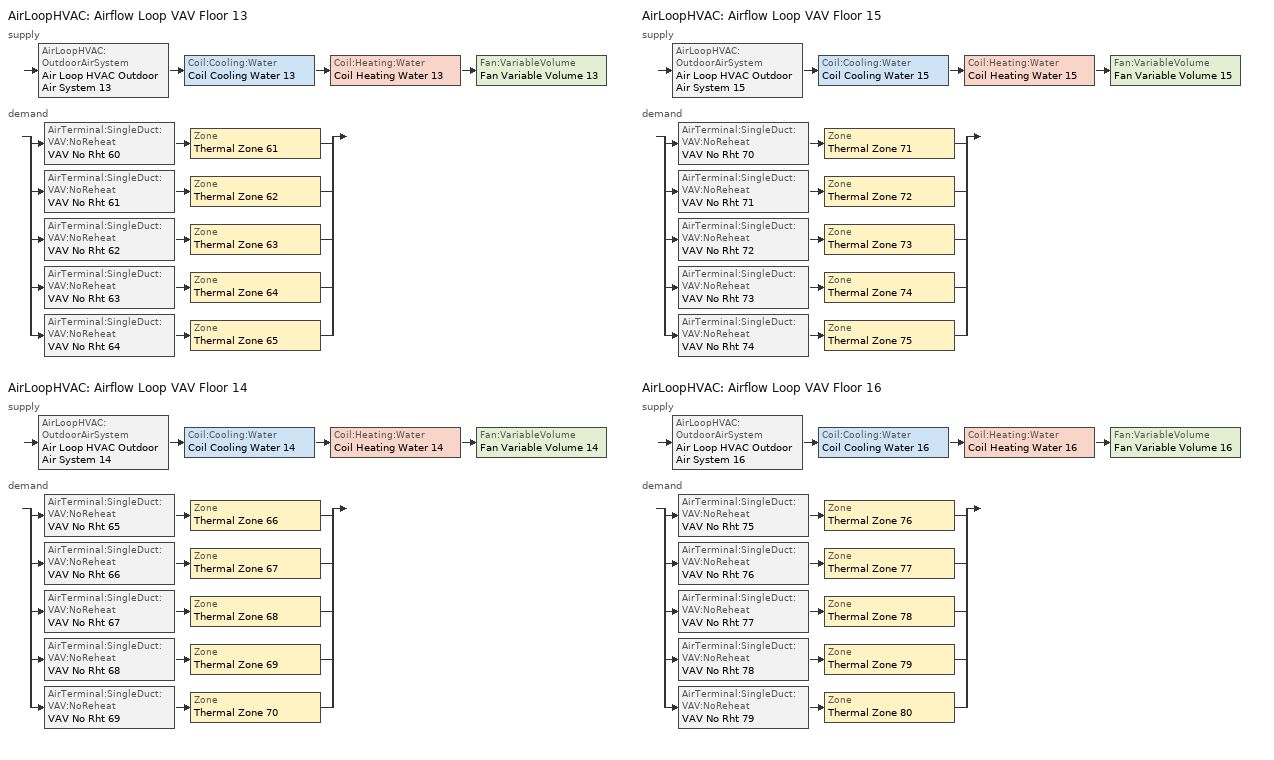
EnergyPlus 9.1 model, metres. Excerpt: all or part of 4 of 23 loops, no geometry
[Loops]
AirLoopHVAC 'Airflow Loop VAV Floor 13'
 supply: AirLoopHVAC:OutdoorAirSystem 'Air Loop HVAC Outdoor Air System 13' > Coil:Cooling:Water 'Coil Cooling Water 13' > Coil:Heating:Water 'Coil Heating Water 13' > Fan:VariableVolume 'Fan Variable Volume 13'
 demand: split
  | AirTerminal:SingleDuct:VAV:NoReheat 'VAV No Rht 60' > Zone 'Thermal Zone 61'
  | AirTerminal:SingleDuct:VAV:NoReheat 'VAV No Rht 61' > Zone 'Thermal Zone 62'
  | AirTerminal:SingleDuct:VAV:NoReheat 'VAV No Rht 62' > Zone 'Thermal Zone 63'
  | AirTerminal:SingleDuct:VAV:NoReheat 'VAV No Rht 63' > Zone 'Thermal Zone 64'
  | AirTerminal:SingleDuct:VAV:NoReheat 'VAV No Rht 64' > Zone 'Thermal Zone 65'
AirLoopHVAC 'Airflow Loop VAV Floor 14'
 supply: AirLoopHVAC:OutdoorAirSystem 'Air Loop HVAC Outdoor Air System 14' > Coil:Cooling:Water 'Coil Cooling Water 14' > Coil:Heating:Water 'Coil Heating Water 14' > Fan:VariableVolume 'Fan Variable Volume 14'
 demand: split
  | AirTerminal:SingleDuct:VAV:NoReheat 'VAV No Rht 65' > Zone 'Thermal Zone 66'
  | AirTerminal:SingleDuct:VAV:NoReheat 'VAV No Rht 66' > Zone 'Thermal Zone 67'
  | AirTerminal:SingleDuct:VAV:NoReheat 'VAV No Rht 67' > Zone 'Thermal Zone 68'
  | AirTerminal:SingleDuct:VAV:NoReheat 'VAV No Rht 68' > Zone 'Thermal Zone 69'
  | AirTerminal:SingleDuct:VAV:NoReheat 'VAV No Rht 69' > Zone 'Thermal Zone 70'
AirLoopHVAC 'Airflow Loop VAV Floor 15'
 supply: AirLoopHVAC:OutdoorAirSystem 'Air Loop HVAC Outdoor Air System 15' > Coil:Cooling:Water 'Coil Cooling Water 15' > Coil:Heating:Water 'Coil Heating Water 15' > Fan:VariableVolume 'Fan Variable Volume 15'
 demand: split
  | AirTerminal:SingleDuct:VAV:NoReheat 'VAV No Rht 70' > Zone 'Thermal Zone 71'
  | AirTerminal:SingleDuct:VAV:NoReheat 'VAV No Rht 71' > Zone 'Thermal Zone 72'
  | AirTerminal:SingleDuct:VAV:NoReheat 'VAV No Rht 72' > Zone 'Thermal Zone 73'
  | AirTerminal:SingleDuct:VAV:NoReheat 'VAV No Rht 73' > Zone 'Thermal Zone 74'
  | AirTerminal:SingleDuct:VAV:NoReheat 'VAV No Rht 74' > Zone 'Thermal Zone 75'
AirLoopHVAC 'Airflow Loop VAV Floor 16'
 supply: AirLoopHVAC:OutdoorAirSystem 'Air Loop HVAC Outdoor Air System 16' > Coil:Cooling:Water 'Coil Cooling Water 16' > Coil:Heating:Water 'Coil Heating Water 16' > Fan:VariableVolume 'Fan Variable Volume 16'
 demand: split
  | AirTerminal:SingleDuct:VAV:NoReheat 'VAV No Rht 75' > Zone 'Thermal Zone 76'
  | AirTerminal:SingleDuct:VAV:NoReheat 'VAV No Rht 76' > Zone 'Thermal Zone 77'
  | AirTerminal:SingleDuct:VAV:NoReheat 'VAV No Rht 77' > Zone 'Thermal Zone 78'
  | AirTerminal:SingleDuct:VAV:NoReheat 'VAV No Rht 78' > Zone 'Thermal Zone 79'
  | AirTerminal:SingleDuct:VAV:NoReheat 'VAV No Rht 79' > Zone 'Thermal Zone 80'
[ZoneControl:Thermostat]
Name | Zone or ZoneList | Control Type Schedule | Control 1
Thermal Zone 61 Thermostat | Thermal Zone 61 | Thermal Zone 61 Thermostat Schedule | Thermostat Setpoint Dual Setpoint 50
Thermal Zone 62 Thermostat | Thermal Zone 62 | Thermal Zone 62 Thermostat Schedule | Thermostat Setpoint Dual Setpoint 51
Thermal Zone 63 Thermostat | Thermal Zone 63 | Thermal Zone 63 Thermostat Schedule | Thermostat Setpoint Dual Setpoint 52
Thermal Zone 64 Thermostat | Thermal Zone 64 | Thermal Zone 64 Thermostat Schedule | Thermostat Setpoint Dual Setpoint 53
Thermal Zone 65 Thermostat | Thermal Zone 65 | Thermal Zone 65 Thermostat Schedule | Thermostat Setpoint Dual Setpoint 54
Thermal Zone 66 Thermostat | Thermal Zone 66 | Thermal Zone 66 Thermostat Schedule | Thermostat Setpoint Dual Setpoint 55
Thermal Zone 67 Thermostat | Thermal Zone 67 | Thermal Zone 67 Thermostat Schedule | Thermostat Setpoint Dual Setpoint 56
Thermal Zone 68 Thermostat | Thermal Zone 68 | Thermal Zone 68 Thermostat Schedule | Thermostat Setpoint Dual Setpoint 57
Thermal Zone 69 Thermostat | Thermal Zone 69 | Thermal Zone 69 Thermostat Schedule | Thermostat Setpoint Dual Setpoint 58
Thermal Zone 70 Thermostat | Thermal Zone 70 | Thermal Zone 70 Thermostat Schedule | Thermostat Setpoint Dual Setpoint 59
Thermal Zone 71 Thermostat | Thermal Zone 71 | Thermal Zone 71 Thermostat Schedule | Thermostat Setpoint Dual Setpoint 60
Thermal Zone 72 Thermostat | Thermal Zone 72 | Thermal Zone 72 Thermostat Schedule | Thermostat Setpoint Dual Setpoint 61
Thermal Zone 73 Thermostat | Thermal Zone 73 | Thermal Zone 73 Thermostat Schedule | Thermostat Setpoint Dual Setpoint 62
Thermal Zone 74 Thermostat | Thermal Zone 74 | Thermal Zone 74 Thermostat Schedule | Thermostat Setpoint Dual Setpoint 63
Thermal Zone 75 Thermostat | Thermal Zone 75 | Thermal Zone 75 Thermostat Schedule | Thermostat Setpoint Dual Setpoint 64
Thermal Zone 76 Thermostat | Thermal Zone 76 | Thermal Zone 76 Thermostat Schedule | Thermostat Setpoint Dual Setpoint 65
Thermal Zone 77 Thermostat | Thermal Zone 77 | Thermal Zone 77 Thermostat Schedule | Thermostat Setpoint Dual Setpoint 66
Thermal Zone 78 Thermostat | Thermal Zone 78 | Thermal Zone 78 Thermostat Schedule | Thermostat Setpoint Dual Setpoint 67
Thermal Zone 79 Thermostat | Thermal Zone 79 | Thermal Zone 79 Thermostat Schedule | Thermostat Setpoint Dual Setpoint 68
Thermal Zone 80 Thermostat | Thermal Zone 80 | Thermal Zone 80 Thermostat Schedule | Thermostat Setpoint Dual Setpoint 69
[ThermostatSetpoint:DualSetpoint] Heating Setpoint Temperature Schedule=Medium Office HtgSetp; Cooling Setpoint Temperature Schedule=Medium Office ClgSetp
Thermostat Setpoint Dual Setpoint 50; Thermostat Setpoint Dual Setpoint 51; Thermostat Setpoint Dual Setpoint 52; Thermostat Setpoint Dual Setpoint 53; Thermostat Setpoint Dual Setpoint 54; Thermostat Setpoint Dual Setpoint 55; Thermostat Setpoint Dual Setpoint 56; Thermostat Setpoint Dual Setpoint 57; Thermostat Setpoint Dual Setpoint 58; Thermostat Setpoint Dual Setpoint 59; Thermostat Setpoint Dual Setpoint 60; Thermostat Setpoint Dual Setpoint 61; Thermostat Setpoint Dual Setpoint 62; Thermostat Setpoint Dual Setpoint 63; Thermostat Setpoint Dual Setpoint 64; Thermostat Setpoint Dual Setpoint 65; Thermostat Setpoint Dual Setpoint 66; Thermostat Setpoint Dual Setpoint 67; Thermostat Setpoint Dual Setpoint 68; Thermostat Setpoint Dual Setpoint 69
[AirTerminal:SingleDuct:VAV:NoReheat] Availability Schedule=Always On Discrete hvac_library; Maximum Air Flow Rate {m3/s}=Autosize; Zone Minimum Air Flow Input Method=Constant; Constant Minimum Air Flow Fraction=0.3; Fixed Minimum Air Flow Rate {m3/s}=Autosize
VAV No Rht 60; VAV No Rht 61; VAV No Rht 62; VAV No Rht 63; VAV No Rht 64; VAV No Rht 65; VAV No Rht 66; VAV No Rht 67; VAV No Rht 68; VAV No Rht 69; VAV No Rht 70; VAV No Rht 71; VAV No Rht 72; VAV No Rht 73; VAV No Rht 74; VAV No Rht 75; VAV No Rht 76; VAV No Rht 77; VAV No Rht 78; VAV No Rht 79
[Zone equipment]
Thermal Zone 61: VAV No Rht 60
Thermal Zone 62: VAV No Rht 61
Thermal Zone 63: VAV No Rht 62
Thermal Zone 64: VAV No Rht 63
Thermal Zone 65: VAV No Rht 64
Thermal Zone 66: VAV No Rht 65
Thermal Zone 67: VAV No Rht 66
Thermal Zone 68: VAV No Rht 67
Thermal Zone 69: VAV No Rht 68
Thermal Zone 70: VAV No Rht 69
Thermal Zone 71: VAV No Rht 70
Thermal Zone 72: VAV No Rht 71
Thermal Zone 73: VAV No Rht 72
Thermal Zone 74: VAV No Rht 73
Thermal Zone 75: VAV No Rht 74
Thermal Zone 76: VAV No Rht 75
Thermal Zone 77: VAV No Rht 76
Thermal Zone 78: VAV No Rht 77
Thermal Zone 79: VAV No Rht 78
Thermal Zone 80: VAV No Rht 79
[Sizing:Zone] Zone Cooling Design Supply Air Temperature Input Method=SupplyAirTemperature; Zone Cooling Design Supply Air Temperature {C}=14; Zone Cooling Design Supply Air Temperature Difference {deltaC}=11.11; Zone Heating Design Supply Air Temperature Input Method=SupplyAirTemperature; Zone Heating Design Supply Air Temperature {C}=40; Zone Heating Design Supply Air Temperature Difference {deltaC}=11.11; Zone Cooling Design Supply Air Humidity Ratio {kgWater/kgDryAir}=0.0085; Zone Heating Design Supply Air Humidity Ratio {kgWater/kgDryAir}=0.008; Design Specification Outdoor Air Object=90.1-2010 - Office - OpenOffice Ventilation; Zone Heating Sizing Factor=1.25; Zone Cooling Sizing Factor=1.15; Cooling Design Air Flow Method=DesignDay; Cooling Design Air Flow Rate {m3/s}=0; Cooling Minimum Air Flow per Zone Floor Area {m3/s-m2}=0.000762; Cooling Minimum Air Flow {m3/s}=0; Cooling Minimum Air Flow Fraction=0; Heating Design Air Flow Method=DesignDay; Heating Design Air Flow Rate {m3/s}=0; Heating Maximum Air Flow per Zone Floor Area {m3/s-m2}=0.002032; Heating Maximum Air Flow {m3/s}=0.141576; Heating Maximum Air Flow Fraction=0.3; Account for Dedicated Outdoor Air System=No
Name | Design Specification Zone Air Distribution Object
Thermal Zone 61 | Thermal Zone 61 Design Spec Zone Air Dist
Thermal Zone 62 | Thermal Zone 62 Design Spec Zone Air Dist
Thermal Zone 63 | Thermal Zone 63 Design Spec Zone Air Dist
Thermal Zone 64 | Thermal Zone 64 Design Spec Zone Air Dist
Thermal Zone 65 | Thermal Zone 65 Design Spec Zone Air Dist
Thermal Zone 66 | Thermal Zone 66 Design Spec Zone Air Dist
Thermal Zone 67 | Thermal Zone 67 Design Spec Zone Air Dist
Thermal Zone 68 | Thermal Zone 68 Design Spec Zone Air Dist
Thermal Zone 69 | Thermal Zone 69 Design Spec Zone Air Dist
Thermal Zone 70 | Thermal Zone 70 Design Spec Zone Air Dist
Thermal Zone 71 | Thermal Zone 71 Design Spec Zone Air Dist
Thermal Zone 72 | Thermal Zone 72 Design Spec Zone Air Dist
Thermal Zone 73 | Thermal Zone 73 Design Spec Zone Air Dist
Thermal Zone 74 | Thermal Zone 74 Design Spec Zone Air Dist
Thermal Zone 75 | Thermal Zone 75 Design Spec Zone Air Dist
Thermal Zone 76 | Thermal Zone 76 Design Spec Zone Air Dist
Thermal Zone 77 | Thermal Zone 77 Design Spec Zone Air Dist
Thermal Zone 78 | Thermal Zone 78 Design Spec Zone Air Dist
Thermal Zone 79 | Thermal Zone 79 Design Spec Zone Air Dist
Thermal Zone 80 | Thermal Zone 80 Design Spec Zone Air Dist
[DesignSpecification:ZoneAirDistribution] Zone Air Distribution Effectiveness in Cooling Mode=1; Zone Air Distribution Effectiveness in Heating Mode=1
Thermal Zone 61 Design Spec Zone Air Dist; Thermal Zone 62 Design Spec Zone Air Dist; Thermal Zone 63 Design Spec Zone Air Dist; Thermal Zone 64 Design Spec Zone Air Dist; Thermal Zone 65 Design Spec Zone Air Dist; Thermal Zone 66 Design Spec Zone Air Dist; Thermal Zone 67 Design Spec Zone Air Dist; Thermal Zone 68 Design Spec Zone Air Dist; Thermal Zone 69 Design Spec Zone Air Dist; Thermal Zone 70 Design Spec Zone Air Dist; Thermal Zone 71 Design Spec Zone Air Dist; Thermal Zone 72 Design Spec Zone Air Dist; Thermal Zone 73 Design Spec Zone Air Dist; Thermal Zone 74 Design Spec Zone Air Dist; Thermal Zone 75 Design Spec Zone Air Dist; Thermal Zone 76 Design Spec Zone Air Dist; Thermal Zone 77 Design Spec Zone Air Dist; Thermal Zone 78 Design Spec Zone Air Dist; Thermal Zone 79 Design Spec Zone Air Dist; Thermal Zone 80 Design Spec Zone Air Dist
[Controller:MechanicalVentilation] Availability Schedule=Always On Discrete; Demand Controlled Ventilation=No; System Outdoor Air Method=ZoneSum; Design Specification Outdoor Air Object Name 1=90.1-2010 - Office - OpenOffice Ventilation; Design Specification Outdoor Air Object Name 2=90.1-2010 - Office - OpenOffice Ventilation; Design Specification Outdoor Air Object Name 3=90.1-2010 - Office - OpenOffice Ventilation; Design Specification Outdoor Air Object Name 4=90.1-2010 - Office - OpenOffice Ventilation; Design Specification Outdoor Air Object Name 5=90.1-2010 - Office - OpenOffice Ventilation
Name | Zone 1 | Design Specification Zone Air Distribution Object Name 1 | Zone 2 | Design Specification Zone Air Distribution Object Name 2 | Zone 3 | Design Specification Zone Air Distribution Object Name 3 | Zone 4 | Design Specification Zone Air Distribution Object Name 4 | Zone 5 | Design Specification Zone Air Distribution Object Name 5
Controller Mechanical Ventilation 13 | Thermal Zone 61 | Thermal Zone 61 Design Spec Zone Air Dist | Thermal Zone 62 | Thermal Zone 62 Design Spec Zone Air Dist | Thermal Zone 63 | Thermal Zone 63 Design Spec Zone Air Dist | Thermal Zone 64 | Thermal Zone 64 Design Spec Zone Air Dist | Thermal Zone 65 | Thermal Zone 65 Design Spec Zone Air Dist
Controller Mechanical Ventilation 14 | Thermal Zone 66 | Thermal Zone 66 Design Spec Zone Air Dist | Thermal Zone 67 | Thermal Zone 67 Design Spec Zone Air Dist | Thermal Zone 68 | Thermal Zone 68 Design Spec Zone Air Dist | Thermal Zone 69 | Thermal Zone 69 Design Spec Zone Air Dist | Thermal Zone 70 | Thermal Zone 70 Design Spec Zone Air Dist
Controller Mechanical Ventilation 15 | Thermal Zone 71 | Thermal Zone 71 Design Spec Zone Air Dist | Thermal Zone 72 | Thermal Zone 72 Design Spec Zone Air Dist | Thermal Zone 73 | Thermal Zone 73 Design Spec Zone Air Dist | Thermal Zone 74 | Thermal Zone 74 Design Spec Zone Air Dist | Thermal Zone 75 | Thermal Zone 75 Design Spec Zone Air Dist
Controller Mechanical Ventilation 16 | Thermal Zone 76 | Thermal Zone 76 Design Spec Zone Air Dist | Thermal Zone 77 | Thermal Zone 77 Design Spec Zone Air Dist | Thermal Zone 78 | Thermal Zone 78 Design Spec Zone Air Dist | Thermal Zone 79 | Thermal Zone 79 Design Spec Zone Air Dist | Thermal Zone 80 | Thermal Zone 80 Design Spec Zone Air Dist
[DesignSpecification:OutdoorAir]
90.1-2010 - Office - OpenOffice Ventilation: Outdoor Air Method=Sum; Outdoor Air Flow per Person {m3/s-person}=0.00235974; Outdoor Air Flow per Zone Floor Area {m3/s-m2}=0.0003048; Outdoor Air Flow per Zone {m3/s}=0; Outdoor Air Flow Air Changes per Hour {1/hr}=0
[AirLoopHVAC] Design Supply Air Flow Rate {m3/s}=AutoSize
Airflow Loop VAV Floor 13; Airflow Loop VAV Floor 14; Airflow Loop VAV Floor 15; Airflow Loop VAV Floor 16
[Sizing:System] Type of Load to Size On=Sensible; Design Outdoor Air Flow Rate {m3/s}=Autosize; Central Heating Maximum System Air Flow Ratio=0.3; Preheat Design Temperature {C}=7; Preheat Design Humidity Ratio {kgWater/kgDryAir}=0.008; Precool Design Temperature {C}=12.8; Precool Design Humidity Ratio {kgWater/kgDryAir}=0.008; Central Cooling Design Supply Air Temperature {C}=12.8; Central Heating Design Supply Air Temperature {C}=12.8; Type of Zone Sum to Use=NonCoincident; 100% Outdoor Air in Cooling=Yes; 100% Outdoor Air in Heating=Yes; Central Cooling Design Supply Air Humidity Ratio {kgWater/kgDryAir}=0.0085; Central Heating Design Supply Air Humidity Ratio {kgWater/kgDryAir}=0.008; Cooling Supply Air Flow Rate Method=DesignDay; Cooling Supply Air Flow Rate {m3/s}=0; Cooling Supply Air Flow Rate Per Floor Area {m3/s-m2}=0.00996765; Cooling Fraction of Autosized Cooling Supply Air Flow Rate=1; Cooling Supply Air Flow Rate Per Unit Cooling Capacity {m3/s-W}=3.94755e-05; Heating Supply Air Flow Rate Method=DesignDay; Heating Supply Air Flow Rate {m3/s}=0; Heating Supply Air Flow Rate Per Floor Area {m3/s-m2}=0.00996765; Heating Fraction of Autosized Heating Supply Air Flow Rate=1; Heating Fraction of Autosized Cooling Supply Air Flow Rate=1; Heating Supply Air Flow Rate Per Unit Heating Capacity {m3/s-W}=3.15882e-05; System Outdoor Air Method=ZoneSum; Zone Maximum Outdoor Air Fraction=1; Cooling Design Capacity Method=CoolingDesignCapacity; Cooling Design Capacity {W}=Autosize; Cooling Design Capacity Per Floor Area {W/m2}=234.7; Fraction of Autosized Cooling Design Capacity=1; Heating Design Capacity Method=HeatingDesignCapacity; Heating Design Capacity {W}=Autosize; Heating Design Capacity Per Floor Area {W/m2}=157; Fraction of Autosized Heating Design Capacity=1; Central Cooling Capacity Control Method=OnOff
Airflow Loop VAV Floor 13; Airflow Loop VAV Floor 14; Airflow Loop VAV Floor 15; Airflow Loop VAV Floor 16
[Controller:WaterCoil] Control Variable=Temperature; Actuator Variable=Flow; Controller Convergence Tolerance {deltaC}=Autosize; Maximum Actuated Flow {m3/s}=Autosize; Minimum Actuated Flow {m3/s}=0
Name | Action
Controller Water Coil 25; Controller Water Coil 26; Controller Water Coil 27; Controller Water Coil 28 | Reverse
Controller Water Coil 14; Controller Water Coil 15; Controller Water Coil 16; Controller Water Coil 17 | Normal
[Controller:OutdoorAir] Minimum Outdoor Air Flow Rate {m3/s}=0; Maximum Outdoor Air Flow Rate {m3/s}=Autosize; Economizer Control Type=NoEconomizer; Economizer Control Action Type=ModulateFlow; Economizer Maximum Limit Dry-Bulb Temperature {C}=28; Economizer Maximum Limit Enthalpy {J/kg}=64000; Economizer Minimum Limit Dry-Bulb Temperature {C}=-100; Lockout Type=NoLockout; Minimum Limit Type=FixedMinimum; High Humidity Control=No; Control High Indoor Humidity Based on Outdoor Humidity Ratio=Yes; Heat Recovery Bypass Control Type=BypassWhenWithinEconomizerLimits
Name | Mechanical Ventilation Controller
Controller Outdoor Air 13 | Controller Mechanical Ventilation 13
Controller Outdoor Air 14 | Controller Mechanical Ventilation 14
Controller Outdoor Air 15 | Controller Mechanical Ventilation 15
Controller Outdoor Air 16 | Controller Mechanical Ventilation 16
[SetpointManager:MixedAir] Control Variable=Temperature
Node 444 OS Default SPM; Node 445 OS Default SPM; Node 446 OS Default SPM; Node 468 OS Default SPM; Node 469 OS Default SPM; Node 470 OS Default SPM; Node 492 OS Default SPM; Node 493 OS Default SPM; Node 494 OS Default SPM; Node 516 OS Default SPM; Node 517 OS Default SPM; Node 518 OS Default SPM
[Coil:Cooling:Water] Availability Schedule=Always On Discrete; Design Water Flow Rate {m3/s}=Autosize; Design Air Flow Rate {m3/s}=Autosize; Design Inlet Water Temperature {C}=Autosize; Design Inlet Air Temperature {C}=Autosize; Design Outlet Air Temperature {C}=Autosize; Design Inlet Air Humidity Ratio {kgWater/kgDryAir}=Autosize; Design Outlet Air Humidity Ratio {kgWater/kgDryAir}=Autosize; Type of Analysis=SimpleAnalysis; Heat Exchanger Configuration=CrossFlow
Coil Cooling Water 13; Coil Cooling Water 14; Coil Cooling Water 15; Coil Cooling Water 16
[Coil:Heating:Water] Availability Schedule=Always On Discrete; U-Factor Times Area Value {W/K}=Autosize; Maximum Water Flow Rate {m3/s}=Autosize; Performance Input Method=UFactorTimesAreaAndDesignWaterFlowRate; Rated Capacity {W}=Autosize; Rated Inlet Water Temperature {C}=82.2; Rated Inlet Air Temperature {C}=16.6; Rated Outlet Water Temperature {C}=71.1; Rated Outlet Air Temperature {C}=32.2; Rated Ratio for Air and Water Convection=0.5
Coil Heating Water 13; Coil Heating Water 14; Coil Heating Water 15; Coil Heating Water 16
[Fan:VariableVolume] Fan Total Efficiency=0.6045; Pressure Rise {Pa}=500; Maximum Flow Rate {m3/s}=AutoSize; Fan Power Minimum Flow Rate Input Method=FixedFlowRate; Fan Power Minimum Flow Fraction=0; Fan Power Minimum Air Flow Rate {m3/s}=0; Motor Efficiency=0.93; Motor In Airstream Fraction=1; Fan Power Coefficient 1=0.0407599; Fan Power Coefficient 2=0.088045; Fan Power Coefficient 3=-0.0729261; Fan Power Coefficient 4=0.94374; Fan Power Coefficient 5=0
Name | Availability Schedule
Fan Variable Volume 13 | Always On Discrete 12
Fan Variable Volume 14 | Always On Discrete 13
Fan Variable Volume 15 | Always On Discrete 14
Fan Variable Volume 16 | Always On Discrete 15
[SetpointManager:Scheduled] Control Variable=Temperature; Schedule=Deck_Temperature 1
Setpoint Manager Scheduled 15; Setpoint Manager Scheduled 16; Setpoint Manager Scheduled 17; Setpoint Manager Scheduled 18
[Schedule:Compact]
Thermal Zone 61 Thermostat Schedule; Thermal Zone 62 Thermostat Schedule; Thermal Zone 63 Thermostat Schedule; Thermal Zone 64 Thermostat Schedule; Thermal Zone 65 Thermostat Schedule; Thermal Zone 66 Thermostat Schedule; Thermal Zone 67 Thermostat Schedule; Thermal Zone 68 Thermostat Schedule; Thermal Zone 69 Thermostat Schedule; Thermal Zone 70 Thermostat Schedule; Thermal Zone 71 Thermostat Schedule; Thermal Zone 72 Thermostat Schedule; Thermal Zone 73 Thermostat Schedule; Thermal Zone 74 Thermostat Schedule; Thermal Zone 75 Thermostat Schedule; Thermal Zone 76 Thermostat Schedule; Thermal Zone 77 Thermostat Schedule; Thermal Zone 78 Thermostat Schedule; Thermal Zone 79 Thermostat Schedule; Thermal Zone 80 Thermostat Schedule: Through: 12/31, For: AllDays, Until: 24:00, 4
[Schedule:Day:Interval]
Medium Office HtgSetp Rule 1 Day Schedule; Medium Office HtgSetp Summer Design Day: No, 24:00, 15.6
Medium Office HtgSetp Default Schedule: No, 06:00, 15.6, 22:00, 21, 24:00, 15.6
Medium Office HtgSetp Rule 2 Day Schedule: No, 06:00, 15.6, 18:00, 21, 24:00, 15.6
Medium Office HtgSetp Winter Design Day: No, 24:00, 21
Medium Office ClgSetp Rule 1 Day Schedule; Medium Office ClgSetp Winter Design Day: No, 24:00, 26.7
Medium Office ClgSetp Default Schedule; Medium Office ClgSetp Summer Design Day: No, 06:00, 26.7, 22:00, 24, 24:00, 26.7
Medium Office ClgSetp Rule 2 Day Schedule: No, 06:00, 26.7, 18:00, 24, 24:00, 26.7
Deck_Temperature_Default 1; Deck_Temperature_Summer_Design_Day 1; Deck_Temperature_Winter_Design_Day 1: No, 24:00, 12.8
[Schedule:Week:Daily]
Medium Office HtgSetp Week Rule - Jan1-Dec31: Medium Office HtgSetp Rule 1 Day Schedule, Medium Office HtgSetp Default Schedule, Medium Office HtgSetp Default Schedule, Medium Office HtgSetp Default Schedule, Medium Office HtgSetp Default Schedule, Medium Office HtgSetp Default Schedule, Medium Office HtgSetp Rule 2 Day Schedule, Medium Office HtgSetp Default Schedule, Medium Office HtgSetp Summer Design Day, Medium Office HtgSetp Winter Design Day, Medium Office HtgSetp Default Schedule, Medium Office HtgSetp Default Schedule
Medium Office ClgSetp Week Rule - Jan1-Dec31: Medium Office ClgSetp Rule 1 Day Schedule, Medium Office ClgSetp Default Schedule, Medium Office ClgSetp Default Schedule, Medium Office ClgSetp Default Schedule, Medium Office ClgSetp Default Schedule, Medium Office ClgSetp Default Schedule, Medium Office ClgSetp Rule 2 Day Schedule, Medium Office ClgSetp Default Schedule, Medium Office ClgSetp Summer Design Day, Medium Office ClgSetp Winter Design Day, Medium Office ClgSetp Default Schedule, Medium Office ClgSetp Default Schedule
Deck_Temperature 1 Week Rule - Jan1-Dec31: Deck_Temperature_Default 1, Deck_Temperature_Default 1, Deck_Temperature_Default 1, Deck_Temperature_Default 1, Deck_Temperature_Default 1, Deck_Temperature_Default 1, Deck_Temperature_Default 1, Deck_Temperature_Default 1, Deck_Temperature_Summer_Design_Day 1, Deck_Temperature_Winter_Design_Day 1, Deck_Temperature_Default 1, Deck_Temperature_Default 1
[Schedule:Year]
Medium Office HtgSetp: Medium Office HtgSetp Week Rule - Jan1-Dec31, 1, 1, 12, 31
Medium Office ClgSetp: Medium Office ClgSetp Week Rule - Jan1-Dec31, 1, 1, 12, 31
Deck_Temperature 1: Deck_Temperature 1 Week Rule - Jan1-Dec31, 1, 1, 12, 31
[Schedule:Constant]
Always On Discrete hvac_library: OnOff hvac_library, 1
Always On Discrete; Always On Discrete 12; Always On Discrete 13; Always On Discrete 14; Always On Discrete 15: OnOff, 1
